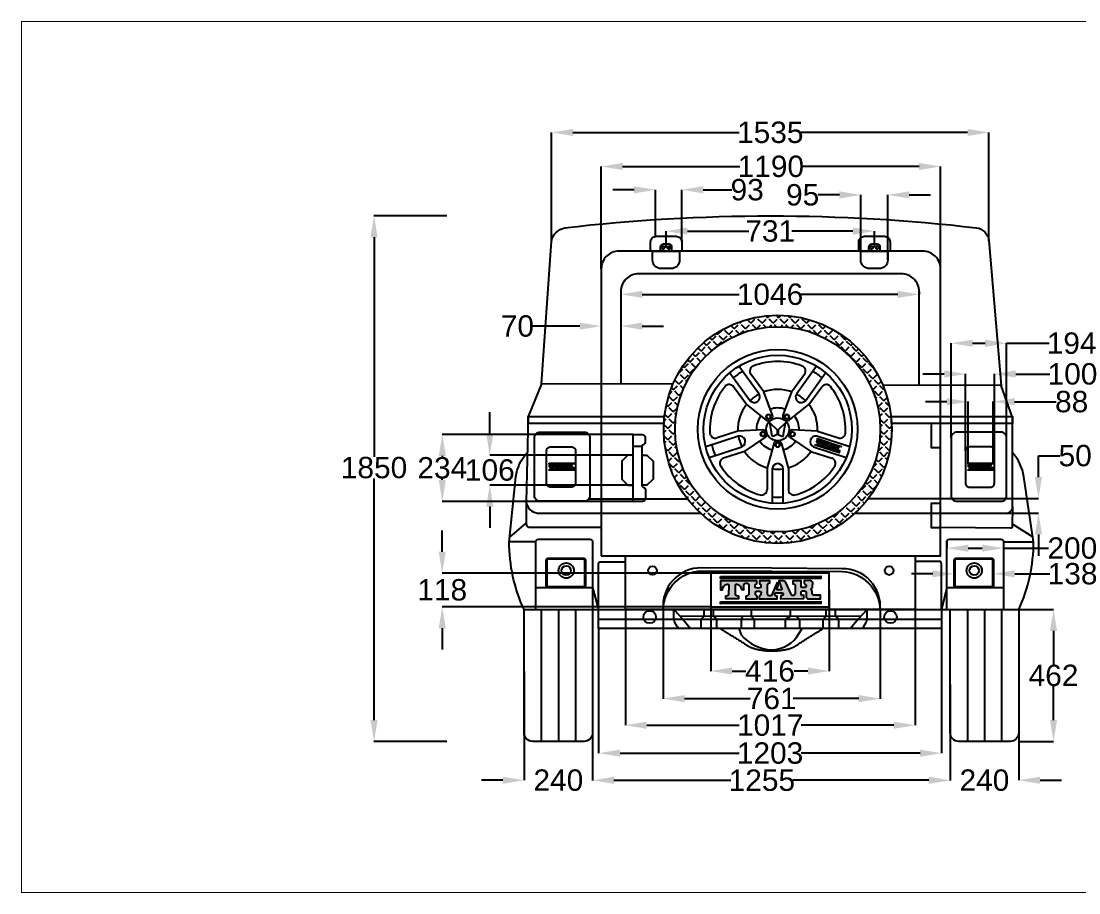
# Model space of a CAD drawing. Header units: millimetres. Extents: x 95227 to 123007, y 41076 to 56298.
# Drawn here: x 117435 to 121146, y 49186 to 52243 of the extents above; entities that cross this region are included whole.
import ezdxf

# ---------------------------------------------------------------- set-up
doc = ezdxf.new("R2010")
doc.units = ezdxf.units.MM
doc.header["$MEASUREMENT"] = 0
doc.layers.add('Dimensions', color=9, linetype='Continuous')
doc.layers.add('Zig Zag', color=7, linetype='ZIGZAG')
doc.styles.get("Standard").update_dxf_attribs({"font": 'arial.ttf'})
doc.linetypes.add('ZIGZAG', pattern='A,0.0001,-0.2,[131,ltypeshp.shx,S=0.2,R=0,X=-0.2,Y=0],-0.4,[131,ltypeshp.shx,S=0.2,R=180,X=0.2,Y=0],-0.2', length=0.8001)
doc.dimstyles.get("Standard").update_dxf_attribs({"dimtxt": 75, "dimasz": 75, "dimexe": 0.18, "dimexo": 0.0625, "dimgap": 0.09, "dimtad": 0, "dimtih": 1, "dimtoh": 1, "dimdec": 0, "dimzin": 0, "dimdsep": 46, "dimtxsty": 'Standard', "dimcen": 0.09, "dimadec": 0, "dimazin": 0, "dimtfac": 1, "dimtdec": 0, "dimtofl": 0, "dimtmove": 0, "dimatfit": 3, "dimfxl": 1, "dimtolj": 1, "dimtzin": 0, "dimarcsym": 0})

# ---------------------------------------------------------------- blocks, each defined once
blk = doc.blocks.new('*U3')
blk.add_circle((0, -3.3), 8)
blk.add_arc((0, -3.3), 14.6, 16.3739, 164.0888)
blk = doc.blocks.new('*U4')
at = {"color": 0, "linetype": 'ByBlock', "lineweight": -2, "transparency": 16777216}
for p, rotation in [((86446.1, 54757.7), 215.9999999999999), ((86506.5, 54757.7), 144), ((86427.5, 54700.3), 287.9999999999999), ((86525.1, 54700.3), 72)]:
    blk.add_blockref('*U3', p, dxfattribs=dict(at, rotation=rotation))
blk.add_blockref('*U3', (86476.3, 54664.8), dxfattribs=at)
blk = doc.blocks.new('*U5')
blk.add_lwpolyline([(8, 0), (4, 6.9), (-4, 6.9), (-8, 0), (-4, -6.9), (4, -6.9)], close=True)
blk = doc.blocks.new('*U6')
at = {"color": 0, "linetype": 'ByBlock', "lineweight": -2, "transparency": 16777216}
for p, rotation in [((86444.2, 54760.4), 215.9999999999999), ((86508.4, 54760.4), 144), ((86424.3, 54699.3), 287.9999999999999), ((86528.2, 54699.3), 71.99999999999996)]:
    blk.add_blockref('*U5', p, dxfattribs=dict(at, rotation=rotation))
blk.add_blockref('*U5', (86476.3, 54661.5), dxfattribs=at)
blk = doc.blocks.new('Thar Text')
h = blk.add_hatch(color=1)
h.dxf.hatch_style = 1
h.paths.add_polyline_path([(46.68, -3.02), (-34.58, 23.38), (-35.12, 21.72), (46.14, -4.68)])
h.paths.add_polyline_path([(-15.38, 11.24, -0.382894), (-13.93, 8.75), (-16.37, 1.39, -0.23712), (-17.94, 0.62), (-19.21, 0.59, 0.31703), (-19.4, 0.45), (-20, -1.34), (-10.7, -4.43), (-10.2, -2.92, 0.242247), (-10.75, -1.13, -0.339913), (-11.02, -0.22), (-10.42, 1.59, -0.265073), (-10.29, 1.71, -0.273396), (-5.9, 0.27, -0.277258), (-5.87, 0.09), (-6.49, -1.55, -0.294154), (-7.44, -2.35, 0.288317), (-8.72, -3.42), (-9.17, -4.93), (5.36, -9.59), (6.01, -7.56, -0.393076), (4.68, -5.39), (4.79, -5.07, -0.353837), (6.04, -4.46), (10.84, -6.03, -0.376101), (11.51, -7.42, -0.347638), (10.18, -8.34), (9, -8.3), (8.27, -10.53), (27.17, -16.57), (28.02, -13.92), (26.41, -13.45, -0.348559), (26.01, -12.76), (26.73, -10.66, -0.381602), (27.72, -9.95), (29.59, -10.56, -0.406679), (30.46, -12.59), (29.46, -15.84, 0.400639), (30.62, -17.92), (40.6, -21.14), (41.56, -18.32), (36.14, -16.46, -0.333412), (35.16, -15.04), (35.74, -13.14, 0.344418), (35.07, -11.15, 0.196792), (37.3, -9.22), (38.37, -6.24, 0.356185), (36.56, -3.56), (31.95, -2.12), (31.34, -4.08, 0.250677), (31.96, -5.47, -0.521072), (31.66, -7.65, -0.179004), (30.24, -7.77), (28.27, -7.07, -0.34931), (27.94, -6.34), (29.58, -1.35), (22.92, 0.83), (22.12, -1.6, -0.435565), (23.41, -3.69), (21.24, -10.48, -0.584703), (17.93, -10.35), (16.66, 1.72, 0.27519), (15.29, 3.19), (11.41, 4.47), (11.67, -3.09, -0.566637), (11.18, -3.56), (7.8, -2.53, -0.426032), (7.78, -1.75), (9.57, 0.44), (10.07, 2.05, 0.26241), (9.73, 3.57), (1.62, -5.35, -0.497213), (-1.18, -3.73), (1.18, 3.73, -0.471858), (3.71, 5.1), (4.25, 6.84), (-4.21, 9.6), (-4.87, 7.57, 0.376102), (-4.03, 5.98), (-4.69, 3.89, -0.251657), (-9.4, 5.36), (-9.07, 6.43, -0.401256), (-7.03, 8.08), (-6.35, 10.29), (-16.92, 13.7), (-26.58, 16.78), (-35.79, 19.83), (-38.07, 12.66), (-36.37, 12.13, -0.37191), (-31.22, 15.3, -0.585078), (-30.35, 13.69), (-32.64, 7.01, -0.316215), (-34.17, 5.99), (-35.53, 6.1, 0.351509), (-35.91, 5.85), (-36.46, 4.13), (-30.96, 2.4), (-25.61, 0.6), (-25.04, 2.31, 0.351509), (-25.19, 2.74), (-26.36, 3.45, -0.316215), (-27, 5.18), (-24.93, 11.93, -0.585078), (-23.28, 12.72, -0.37191), (-20.98, 7.13), (-19.28, 6.56), (-18.1, 10.13, -0.399434)])
h.paths.add_polyline_path([(39.98, -23.46), (-41.28, 2.95), (-41.82, 1.28), (39.44, -25.12)])
at = {"color": 1}
blk.add_lwpolyline([(-16.92, 13.7), (-26.58, 16.78), (-35.79, 19.83), (-38.07, 12.66), (-36.37, 12.13, -0.37191), (-31.22, 15.3, -0.585078), (-30.35, 13.69), (-32.64, 7.01, -0.316215), (-34.17, 5.99), (-35.53, 6.1, 0.351509), (-35.91, 5.85), (-36.46, 4.13), (-30.96, 2.4), (-25.61, 0.6), (-25.04, 2.31, 0.351509), (-25.19, 2.74), (-26.36, 3.45, -0.316215), (-27, 5.18), (-24.93, 11.93, -0.585078), (-23.28, 12.72, -0.37191), (-20.98, 7.13), (-19.28, 6.56), (-18.1, 10.13, -0.399434), (-15.38, 11.24, -0.382894), (-13.93, 8.75), (-16.37, 1.39, -0.23712), (-17.94, 0.62), (-19.21, 0.59, 0.31703), (-19.4, 0.45), (-20, -1.34), (-10.7, -4.43), (-10.2, -2.92, 0.242247), (-10.75, -1.13, -0.339913), (-11.02, -0.22), (-10.42, 1.59, -0.265073), (-10.29, 1.71, -0.273396), (-5.9, 0.27, -0.277258), (-5.87, 0.09), (-6.49, -1.55, -0.294154), (-7.44, -2.35, 0.288317), (-8.72, -3.42), (-9.17, -4.93), (5.36, -9.59), (6.01, -7.56, -0.393076), (4.68, -5.39), (4.79, -5.07, -0.353837), (6.04, -4.46), (10.84, -6.03, -0.376101), (11.51, -7.42, -0.347638), (10.18, -8.34), (9, -8.3), (8.27, -10.53), (27.17, -16.57), (28.02, -13.92), (26.41, -13.45, -0.348559), (26.01, -12.76), (26.73, -10.66, -0.381602), (27.72, -9.95), (29.59, -10.56, -0.406679), (30.46, -12.59), (29.46, -15.84, 0.400639), (30.62, -17.92), (40.6, -21.14), (41.56, -18.32), (36.14, -16.46, -0.333412), (35.16, -15.04), (35.74, -13.14, 0.344418), (35.07, -11.15, 0.196792), (37.3, -9.22), (38.37, -6.24, 0.356185), (36.56, -3.56), (31.95, -2.12), (31.34, -4.08, 0.250677), (31.96, -5.47, -0.521072), (31.66, -7.65, -0.179004), (30.24, -7.77), (28.27, -7.07, -0.34931), (27.94, -6.34), (29.58, -1.35), (22.92, 0.83), (22.12, -1.6, -0.435565), (23.41, -3.69), (21.24, -10.48, -0.584703), (17.93, -10.35), (16.66, 1.72, 0.27519), (15.29, 3.19), (11.41, 4.47), (11.67, -3.09, -0.58706), (11.16, -3.55), (7.8, -2.53, -0.426032), (7.78, -1.75), (9.57, 0.44), (10.07, 2.05, 0.26241), (9.73, 3.57), (1.62, -5.35, -0.497213), (-1.18, -3.73), (1.18, 3.73, -0.471858), (3.71, 5.1), (4.25, 6.84), (-4.21, 9.6), (-4.87, 7.57, 0.376102), (-4.03, 5.98), (-4.69, 3.89, -0.251657), (-9.4, 5.36), (-9.07, 6.43, -0.401256), (-7.03, 8.08), (-6.35, 10.29), (-16.92, 13.7)], format="xyb", dxfattribs=at)
for points in [[(-34.58, 23.38), (46.68, -3.02), (46.14, -4.68), (-35.12, 21.72)], [(-41.28, 2.95), (39.98, -23.46), (39.44, -25.12), (-41.82, 1.28)]]:
    blk.add_lwpolyline(points, close=True, dxfattribs=at)
blk = doc.blocks.new('Wheel')
h = blk.add_hatch()
h.set_pattern_fill('ANGLE', color=256, scale=100, angle=45)
h.set_pattern_definition([(45, (-86476.282, -54716.16), (-19.4454365, 19.4454365), [20, -7.5]), (135, (-86476.282, -54716.16), (-19.4454365, -19.4454365), [20, -7.5])])
h.paths.add_polyline_path([(0, 400), (0, 360, -0.414214), (360, 0), (400, 0, 0.414214)])
h.paths.add_polyline_path([(0, 400, 0.414214), (-400, 0), (-360, 0, -0.414214), (0, 360)])
h.paths.add_polyline_path([(-360, 0), (-400, 0, 0.414214), (0, -400), (0, -360, -0.414214)])
h.paths.add_polyline_path([(400, 0), (360, 0, -0.414214), (0, -360), (0, -400, 0.414214)])
for points in [[(-168.2, 198.3), (-97.1, 100.4, 0.916875), (-65.5, 123.4), (-136.6, 221.2)], [(136.6, 221.2), (65.5, 123.4, 0.916875), (97.1, 100.4), (168.2, 198.3)], [(-240.6, -98.7), (-125.5, -61.3, 0.916875), (-137.6, -24.2), (-252.6, -61.6)], [(252.6, -61.6), (137.6, -24.2, 0.916875), (125.5, -61.3), (240.6, -98.7)], [(19.5, -259.3), (19.5, -138.3, 0.916875), (-19.5, -138.3), (-19.5, -259.3)]]:
    blk.add_lwpolyline(points, format="xyb")
for points in [[(-48.9, 131.2), (-94.2, 193.4)], [(48.9, 131.2), (94.2, 193.4)], [(-109.6, 87.1), (-154.8, 149.3)], [(109.6, 87.1), (154.8, 149.3)], [(-18.4, 49.2), (-48.9, 131.2)], [(48.9, 131.2), (18.3, 49.1)], [(-109.6, 87.1), (-41, 32.6)], [(41.1, 32.7), (109.6, 87.1)], [(-1.9, -2), (-1.8, -18.5), (-14.1, -23.7), (-18.9, -23.7), (-27.1, 22.8), (-1.9, -2)], [(1.9, -2), (1.8, -18.5), (14.1, -23.7), (18.9, -23.7), (27, 22.8), (1.9, -2)], [(-139.9, -6), (-213, -29.8)], [(-52.5, -2.3), (-139.9, -6)], [(-116.7, -77.3), (-43.7, -29)], [(43.8, -29), (116.7, -77.3)], [(139.9, -6), (52.4, -2.3)], [(139.9, -6), (213, -29.8)], [(-14.1, -50.6), (-37.5, -134.9)], [(37.5, -134.9), (14, -50.5)], [(-116.7, -77.3), (-189.9, -101.1)], [(116.7, -77.3), (189.9, -101.1)], [(-37.5, -134.9), (-37.5, -211.8)], [(37.5, -134.9), (37.5, -211.8)]]:
    blk.add_lwpolyline(points)
for radius in [400, 360, 280, 260, 40]:
    blk.add_circle((0, 0), radius)
for centre, radius, start, end in [((0, 0), 238, 68.8883, 111.1117), ((0, 0), 238, 121.3003, 130.6997), ((-78.9, 204.5), 18.8, 111.1117, 216), ((78.9, 204.5), 18.8, 324, 68.8883), ((0, 0), 238, 49.3003, 58.6997), ((0, 0), 238, 140.8883, 183.1117), ((-170.1, 138.3), 18.8, 36, 140.8883), ((170.1, 138.3), 18.8, 39.1117, 144), ((0, 0), 238, 356.8883, 39.1117), ((0, 0), 140, 117.9935, 134.0065), ((0, 0), 140, 69.5368, 110.4632), ((0, 0), 140, 45.9935, 62.0065), ((0, 0), 140, 141.5368, 182.4632), ((0, 0), 75, 69.5368, 110.4632), ((0, 0), 140, 357.5368, 38.4632), ((0, 0), 75, 141.5368, 182.4632), ((0, 0), 75, 357.5368, 38.4632), ((-218.9, -11.9), 18.8, 183.1117, 288), ((0, 0), 140, 189.9935, 206.0065), ((218.9, -11.9), 18.8, 252, 356.8883), ((0, 0), 238, 193.3003, 202.6997), ((0, 0), 75, 213.5368, 254.4632), ((0, 0), 75, 285.5368, 326.4632), ((-184.1, -119), 18.8, 108, 212.8883), ((0, 0), 140, 213.5368, 254.4632), ((0, 0), 140, 285.5368, 326.4632), ((184.1, -119), 18.8, 327.1117, 72), ((0, 0), 238, 212.8883, 255.1117), ((0, 0), 140, 261.9935, 278.0065), ((0, 0), 238, 284.8883, 327.1117), ((-56.3, -211.8), 18.8, 255.1117, 0), ((56.3, -211.8), 18.8, 180, 284.8883), ((0, 0), 238, 265.3003, 274.6997)]:
    blk.add_arc(centre, radius, start, end)
for name in ['*U4', '*U6']:
    blk.add_blockref(name, (-86476.3, -54716.2))
at = {"color": 1, "xscale": 1.026477805229593, "yscale": 1.026477805229593, "zscale": 1.026477805229593}
blk.add_blockref('Thar Text', (174.7, -56.7), dxfattribs=at)
blk = doc.blocks.new('*D107')
at = {"layer": 'Defpoints', "color": 0, "transparency": 16777216}
for p in [(118673.1, 51560.6), (118928.5, 51560.6), (118928.5, 49717.1)]:
    blk.add_point(p, dxfattribs=at)
at = {"layer": 'Dimensions', "color": 0, "lineweight": -2, "transparency": 16777216}
for p, q in [((118928.5, 51560.6), (118672.9, 51560.6)), ((118673.1, 51485.6), (118673.1, 50715.6)), ((118673.1, 49792.1), (118673.1, 50638.8)), ((118928.5, 49717.1), (118672.9, 49717.1))]:
    blk.add_line(p, q, dxfattribs=at)
at = {"layer": 'Dimensions', "color": 0, "transparency": 16777216}
for points in [[(118660.6, 51485.6), (118685.6, 51485.6), (118673.1, 51560.6)], [(118660.6, 49792.1), (118685.6, 49792.1), (118673.1, 49717.1)]]:
    blk.add_solid(points, dxfattribs=at)
at = {"layer": 'Dimensions', "color": 0, "transparency": 16777216, "insert": (118673.1, 50677.2), "char_height": 75, "attachment_point": 5}
blk.add_mtext('\\A1;1850', dxfattribs=at)
blk = doc.blocks.new('*D110')
at = {"layer": 'Defpoints', "color": 0, "transparency": 16777216}
for p in [(119439.9, 49784.9), (120694.5, 49784.9), (120694.5, 49580.6)]:
    blk.add_point(p, dxfattribs=at)
at = {"layer": 'Dimensions', "color": 0, "lineweight": -2, "transparency": 16777216}
for p, q in [((119439.9, 49784.9), (119439.9, 49580.5)), ((120694.5, 49784.9), (120694.5, 49580.5)), ((119514.9, 49580.6), (119924.9, 49580.6)), ((120619.5, 49580.6), (120142.6, 49580.6))]:
    blk.add_line(p, q, dxfattribs=at)
at = {"layer": 'Dimensions', "color": 0, "transparency": 16777216}
for points in [[(119514.9, 49593.1), (119514.9, 49568.1), (119439.9, 49580.6)], [(120619.5, 49593.1), (120619.5, 49568.1), (120694.5, 49580.6)]]:
    blk.add_solid(points, dxfattribs=at)
at = {"layer": 'Dimensions', "color": 0, "transparency": 16777216, "insert": (120033.8, 49580.6), "char_height": 75, "attachment_point": 5}
blk.add_mtext('\\A1;1255', dxfattribs=at)
blk = doc.blocks.new('*D138')
at = {"layer": 'Defpoints', "color": 0, "transparency": 16777216}
for p in [(119199.7, 49963.3), (119439.9, 49963.3), (119439.9, 49580.8)]:
    blk.add_point(p, dxfattribs=at)
at = {"layer": 'Dimensions', "color": 0, "lineweight": -2, "transparency": 16777216}
for p, q in [((119199.7, 49963.2), (119199.7, 49580.6)), ((119439.9, 49963.2), (119439.9, 49580.6)), ((119124.7, 49580.8), (119049.7, 49580.8)), ((119514.9, 49580.8), (119589.9, 49580.8))]:
    blk.add_line(p, q, dxfattribs=at)
at = {"layer": 'Dimensions', "color": 0, "transparency": 16777216}
for points in [[(119124.7, 49593.3), (119124.7, 49568.3), (119199.7, 49580.8)], [(119514.9, 49593.3), (119514.9, 49568.3), (119439.9, 49580.8)]]:
    blk.add_solid(points, dxfattribs=at)
at = {"layer": 'Dimensions', "color": 0, "transparency": 16777216, "insert": (119319.8, 49580.8), "char_height": 75, "attachment_point": 5}
blk.add_mtext('\\A1;240', dxfattribs=at)
blk = doc.blocks.new('*D139')
at = {"layer": 'Defpoints', "color": 0, "transparency": 16777216}
for p in [(120694.5, 49917.2), (120934.8, 49917.2), (120934.8, 49580.8)]:
    blk.add_point(p, dxfattribs=at)
at = {"layer": 'Dimensions', "color": 0, "lineweight": -2, "transparency": 16777216}
for p, q in [((120694.5, 49917.1), (120694.5, 49580.6)), ((120934.8, 49917.1), (120934.8, 49580.6)), ((120619.5, 49580.8), (120544.5, 49580.8)), ((121009.8, 49580.8), (121084.8, 49580.8))]:
    blk.add_line(p, q, dxfattribs=at)
at = {"layer": 'Dimensions', "color": 0, "transparency": 16777216}
for points in [[(120619.5, 49593.3), (120619.5, 49568.3), (120694.5, 49580.8)], [(121009.8, 49593.3), (121009.8, 49568.3), (120934.8, 49580.8)]]:
    blk.add_solid(points, dxfattribs=at)
at = {"layer": 'Dimensions', "color": 0, "transparency": 16777216, "insert": (120814.6, 49580.8), "char_height": 75, "attachment_point": 5}
blk.add_mtext('\\A1;240', dxfattribs=at)
blk = doc.blocks.new('*D154')
at = {"layer": 'Defpoints', "color": 0, "transparency": 16777216}
for p in [(119539.2, 51295), (120585.5, 51295), (120585.5, 51285.2)]:
    blk.add_point(p, dxfattribs=at)
at = {"layer": 'Dimensions', "color": 0, "lineweight": -2, "transparency": 16777216}
for p, q in [((119539.2, 51295), (119539.2, 51285)), ((119614.2, 51285.2), (119953.8, 51285.2)), ((120510.5, 51285.2), (120170.9, 51285.2)), ((120585.5, 51295), (120585.5, 51285))]:
    blk.add_line(p, q, dxfattribs=at)
at = {"layer": 'Dimensions', "color": 0, "transparency": 16777216}
for points in [[(119614.2, 51297.7), (119614.2, 51272.7), (119539.2, 51285.2)], [(120510.5, 51297.7), (120510.5, 51272.7), (120585.5, 51285.2)]]:
    blk.add_solid(points, dxfattribs=at)
at = {"layer": 'Dimensions', "color": 0, "transparency": 16777216, "insert": (120062.3, 51285.2), "char_height": 75, "attachment_point": 5}
blk.add_mtext('\\A1;1046', dxfattribs=at)
blk = doc.blocks.new('*D155')
at = {"layer": 'Defpoints', "color": 0, "transparency": 16777216}
for p in [(119470.3, 51173.7), (119470.3, 51173.7), (119539.2, 51173.7)]:
    blk.add_point(p, dxfattribs=at)
at = {"layer": 'Dimensions', "color": 0, "lineweight": -2, "transparency": 16777216}
for p, q in [((119395.3, 51173.7), (119229.5, 51173.7)), ((119470.3, 51173.8), (119470.3, 51173.9)), ((119539.2, 51173.8), (119539.2, 51173.9)), ((119614.2, 51173.7), (119689.2, 51173.7))]:
    blk.add_line(p, q, dxfattribs=at)
at = {"layer": 'Dimensions', "color": 0, "transparency": 16777216}
for points in [[(119395.3, 51186.2), (119395.3, 51161.2), (119470.3, 51173.7)], [(119614.2, 51186.2), (119614.2, 51161.2), (119539.2, 51173.7)]]:
    blk.add_solid(points, dxfattribs=at)
at = {"layer": 'Dimensions', "color": 0, "transparency": 16777216, "insert": (119176.1, 51173.7), "char_height": 75, "attachment_point": 5}
blk.add_mtext('\\A1;70', dxfattribs=at)
blk = doc.blocks.new('*D156')
at = {"layer": 'Defpoints', "color": 0, "transparency": 16777216}
for p in [(120830.6, 51853.1), (119295.9, 51472.1), (120830.6, 51472.1)]:
    blk.add_point(p, dxfattribs=at)
at = {"layer": 'Dimensions', "color": 0, "lineweight": -2, "transparency": 16777216}
for p, q in [((119295.9, 51472.2), (119295.9, 51853.3)), ((119370.9, 51853.1), (119954.4, 51853.1)), ((120755.6, 51853.1), (120172.1, 51853.1)), ((120830.6, 51472.2), (120830.6, 51853.3))]:
    blk.add_line(p, q, dxfattribs=at)
at = {"layer": 'Dimensions', "color": 0, "transparency": 16777216}
for points in [[(119370.9, 51865.6), (119370.9, 51840.6), (119295.9, 51853.1)], [(120755.6, 51865.6), (120755.6, 51840.6), (120830.6, 51853.1)]]:
    blk.add_solid(points, dxfattribs=at)
at = {"layer": 'Dimensions', "color": 0, "transparency": 16777216, "insert": (120063.2, 51853.1), "char_height": 75, "attachment_point": 5}
blk.add_mtext('\\A1;1535', dxfattribs=at)
blk = doc.blocks.new('*D157')
at = {"layer": 'Defpoints', "color": 0, "transparency": 16777216}
for p in [(120892.2, 51113.6), (120697.9, 50782.1), (120892.2, 50782.1)]:
    blk.add_point(p, dxfattribs=at)
at = {"layer": 'Dimensions', "color": 0, "lineweight": -2, "transparency": 16777216}
for p, q in [((120697.9, 50782.1), (120697.9, 51113.8)), ((120772.9, 51113.6), (120817.2, 51113.6)), ((120892.2, 50782.1), (120892.2, 51113.8)), ((120892.2, 51113.6), (121041.3, 51113.6))]:
    blk.add_line(p, q, dxfattribs=at)
at = {"layer": 'Dimensions', "color": 0, "transparency": 16777216}
for points in [[(120772.9, 51126.1), (120772.9, 51101.1), (120697.9, 51113.6)], [(120817.2, 51126.1), (120817.2, 51101.1), (120892.2, 51113.6)]]:
    blk.add_solid(points, dxfattribs=at)
at = {"layer": 'Dimensions', "color": 0, "transparency": 16777216, "insert": (121120.6, 51113.6), "char_height": 75, "attachment_point": 5}
blk.add_mtext('\\A1;194', dxfattribs=at)
blk = doc.blocks.new('*D158')
at = {"layer": 'Defpoints', "color": 0, "transparency": 16777216}
for p in [(120849.5, 51005.8), (120748.5, 50736.8), (120849.5, 50736.8)]:
    blk.add_point(p, dxfattribs=at)
at = {"layer": 'Dimensions', "color": 0, "lineweight": -2, "transparency": 16777216}
for p, q in [((120673.5, 51005.8), (120598.5, 51005.8)), ((120748.5, 50736.9), (120748.5, 51006)), ((120849.5, 50736.9), (120849.5, 51006)), ((120924.5, 51005.8), (121044.3, 51005.8))]:
    blk.add_line(p, q, dxfattribs=at)
at = {"layer": 'Dimensions', "color": 0, "transparency": 16777216}
for points in [[(120673.5, 51018.3), (120673.5, 50993.3), (120748.5, 51005.8)], [(120924.5, 51018.3), (120924.5, 50993.3), (120849.5, 51005.8)]]:
    blk.add_solid(points, dxfattribs=at)
at = {"layer": 'Dimensions', "color": 0, "transparency": 16777216, "insert": (121123.6, 51005.8), "char_height": 75, "attachment_point": 5}
blk.add_mtext('\\A1;100', dxfattribs=at)
blk = doc.blocks.new('*D159')
at = {"layer": 'Defpoints', "color": 0, "transparency": 16777216}
for p in [(119461.2, 50112.8), (120663.8, 50112.8), (120663.8, 49675.8)]:
    blk.add_point(p, dxfattribs=at)
at = {"layer": 'Dimensions', "color": 0, "lineweight": -2, "transparency": 16777216}
for p, q in [((119461.2, 50112.7), (119461.2, 49675.7)), ((120663.8, 50112.7), (120663.8, 49675.7)), ((119536.2, 49675.8), (119954, 49675.8)), ((120588.8, 49675.8), (120171.1, 49675.8))]:
    blk.add_line(p, q, dxfattribs=at)
at = {"layer": 'Dimensions', "color": 0, "transparency": 16777216}
for points in [[(119536.2, 49688.3), (119536.2, 49663.3), (119461.2, 49675.8)], [(120588.8, 49688.3), (120588.8, 49663.3), (120663.8, 49675.8)]]:
    blk.add_solid(points, dxfattribs=at)
at = {"layer": 'Dimensions', "color": 0, "transparency": 16777216, "insert": (120062.5, 49675.8), "char_height": 75, "attachment_point": 5}
blk.add_mtext('\\A1;1203', dxfattribs=at)
blk = doc.blocks.new('*D160')
at = {"layer": 'Defpoints', "color": 0, "transparency": 16777216}
for p in [(119554.8, 50179.5), (120571.6, 50179.5), (120571.6, 49773.7)]:
    blk.add_point(p, dxfattribs=at)
at = {"layer": 'Dimensions', "color": 0, "lineweight": -2, "transparency": 16777216}
for p, q in [((119554.8, 50179.4), (119554.8, 49773.6)), ((120571.6, 50179.4), (120571.6, 49773.6)), ((119629.8, 49773.7), (119954.7, 49773.7)), ((120496.6, 49773.7), (120171.8, 49773.7))]:
    blk.add_line(p, q, dxfattribs=at)
at = {"layer": 'Dimensions', "color": 0, "transparency": 16777216}
for points in [[(119629.8, 49786.2), (119629.8, 49761.2), (119554.8, 49773.7)], [(120496.6, 49786.2), (120496.6, 49761.2), (120571.6, 49773.7)]]:
    blk.add_solid(points, dxfattribs=at)
at = {"layer": 'Dimensions', "color": 0, "transparency": 16777216, "insert": (120063.2, 49773.7), "char_height": 75, "attachment_point": 5}
blk.add_mtext('\\A1;1017', dxfattribs=at)
blk = doc.blocks.new('*D162')
at = {"layer": 'Defpoints', "color": 0, "transparency": 16777216}
for p in [(119687.8, 50179.5), (120448.8, 50179.5), (120448.8, 49867.2)]:
    blk.add_point(p, dxfattribs=at)
at = {"layer": 'Dimensions', "color": 0, "lineweight": -2, "transparency": 16777216}
for p, q in [((119687.8, 50179.4), (119687.8, 49867)), ((120448.8, 50179.4), (120448.8, 49867)), ((119762.8, 49867.2), (119992.9, 49867.2)), ((120373.8, 49867.2), (120143.7, 49867.2))]:
    blk.add_line(p, q, dxfattribs=at)
at = {"layer": 'Dimensions', "color": 0, "transparency": 16777216}
for points in [[(119762.8, 49879.7), (119762.8, 49854.7), (119687.8, 49867.2)], [(120373.8, 49879.7), (120373.8, 49854.7), (120448.8, 49867.2)]]:
    blk.add_solid(points, dxfattribs=at)
at = {"layer": 'Dimensions', "color": 0, "transparency": 16777216, "insert": (120068.3, 49867.2), "char_height": 75, "attachment_point": 5}
blk.add_mtext('\\A1;761', dxfattribs=at)
blk = doc.blocks.new('*D163')
at = {"layer": 'Defpoints', "color": 0, "transparency": 16777216}
for p in [(120660.4, 51733.7), (119470.3, 51374.8), (120660.4, 51374.8)]:
    blk.add_point(p, dxfattribs=at)
at = {"layer": 'Dimensions', "color": 0, "lineweight": -2, "transparency": 16777216}
for p, q in [((119470.3, 51374.8), (119470.3, 51733.8)), ((119545.3, 51733.7), (119956.9, 51733.7)), ((120585.4, 51733.7), (120173.8, 51733.7)), ((120660.4, 51374.8), (120660.4, 51733.8))]:
    blk.add_line(p, q, dxfattribs=at)
at = {"layer": 'Dimensions', "color": 0, "transparency": 16777216}
for points in [[(119545.3, 51746.2), (119545.3, 51721.2), (119470.3, 51733.7)], [(120585.4, 51746.2), (120585.4, 51721.2), (120660.4, 51733.7)]]:
    blk.add_solid(points, dxfattribs=at)
at = {"layer": 'Dimensions', "color": 0, "transparency": 16777216, "insert": (120065.3, 51733.7), "char_height": 75, "attachment_point": 5}
blk.add_mtext('\\A1;1190', dxfattribs=at)
blk = doc.blocks.new('*D164')
at = {"layer": 'Defpoints', "color": 0, "transparency": 16777216}
for p in [(120682.6, 50416.7), (120882, 50416.7), (120882, 50394.9)]:
    blk.add_point(p, dxfattribs=at)
at = {"layer": 'Dimensions', "color": 0, "lineweight": -2, "transparency": 16777216}
for p, q in [((120682.6, 50416.6), (120682.6, 50394.7)), ((120757.6, 50394.9), (120807, 50394.9)), ((120882, 50416.6), (120882, 50394.7)), ((120882, 50394.9), (121039.6, 50394.9))]:
    blk.add_line(p, q, dxfattribs=at)
at = {"layer": 'Dimensions', "color": 0, "transparency": 16777216}
for points in [[(120757.6, 50407.4), (120757.6, 50382.4), (120682.6, 50394.9)], [(120807, 50407.4), (120807, 50382.4), (120882, 50394.9)]]:
    blk.add_solid(points, dxfattribs=at)
at = {"layer": 'Dimensions', "color": 0, "transparency": 16777216, "insert": (121123.1, 50394.9), "char_height": 75, "attachment_point": 5}
blk.add_mtext('\\A1;200', dxfattribs=at)
blk = doc.blocks.new('*D165')
at = {"layer": 'Defpoints', "color": 0, "transparency": 16777216}
for p in [(120708.6, 50308.2), (120846.2, 50308.2), (120846.2, 50305)]:
    blk.add_point(p, dxfattribs=at)
at = {"layer": 'Dimensions', "color": 0, "lineweight": -2, "transparency": 16777216}
for p, q in [((120633.6, 50305), (120558.6, 50305)), ((120708.6, 50308.2), (120708.6, 50304.8)), ((120846.2, 50308.2), (120846.2, 50304.8)), ((120921.2, 50305), (121044.3, 50305))]:
    blk.add_line(p, q, dxfattribs=at)
at = {"layer": 'Dimensions', "color": 0, "transparency": 16777216}
for points in [[(120633.6, 50317.5), (120633.6, 50292.5), (120708.6, 50305)], [(120921.2, 50317.5), (120921.2, 50292.5), (120846.2, 50305)]]:
    blk.add_solid(points, dxfattribs=at)
at = {"layer": 'Dimensions', "color": 0, "transparency": 16777216, "insert": (121123.8, 50305), "char_height": 75, "attachment_point": 5}
blk.add_mtext('\\A1;138', dxfattribs=at)
blk = doc.blocks.new('*D166')
at = {"layer": 'Defpoints', "color": 0, "transparency": 16777216}
for p in [(119752.9, 51651.9), (119660.4, 51488.6), (119752.9, 51470.8)]:
    blk.add_point(p, dxfattribs=at)
at = {"layer": 'Dimensions', "color": 0, "lineweight": -2, "transparency": 16777216}
for p, q in [((119585.4, 51651.9), (119510.4, 51651.9)), ((119660.4, 51488.6), (119660.4, 51652.1)), ((119752.9, 51470.9), (119752.9, 51652.1)), ((119827.9, 51651.9), (119928.6, 51651.9))]:
    blk.add_line(p, q, dxfattribs=at)
at = {"layer": 'Dimensions', "color": 0, "transparency": 16777216}
for points in [[(119585.4, 51664.4), (119585.4, 51639.4), (119660.4, 51651.9)], [(119827.9, 51664.4), (119827.9, 51639.4), (119752.9, 51651.9)]]:
    blk.add_solid(points, dxfattribs=at)
at = {"layer": 'Dimensions', "color": 0, "transparency": 16777216, "insert": (119982.4, 51651.9), "char_height": 75, "attachment_point": 5}
blk.add_mtext('\\A1;93', dxfattribs=at)
blk = doc.blocks.new('*D167')
at = {"layer": 'Defpoints', "color": 0, "transparency": 16777216}
for p in [(120475.7, 51633.9), (120381, 51405.7), (120475.7, 51405.7)]:
    blk.add_point(p, dxfattribs=at)
at = {"layer": 'Dimensions', "color": 0, "lineweight": -2, "transparency": 16777216}
for p, q in [((120306, 51633.9), (120231, 51633.9)), ((120381, 51405.7), (120381, 51634)), ((120475.7, 51405.7), (120475.7, 51634)), ((120550.7, 51633.9), (120625.7, 51633.9))]:
    blk.add_line(p, q, dxfattribs=at)
at = {"layer": 'Dimensions', "color": 0, "transparency": 16777216}
for points in [[(120306, 51646.4), (120306, 51621.4), (120381, 51633.9)], [(120550.7, 51646.4), (120550.7, 51621.4), (120475.7, 51633.9)]]:
    blk.add_solid(points, dxfattribs=at)
at = {"layer": 'Dimensions', "color": 0, "transparency": 16777216, "insert": (120176.9, 51633.9), "char_height": 75, "attachment_point": 5}
blk.add_mtext('\\A1;95', dxfattribs=at)
blk = doc.blocks.new('*D168')
at = {"layer": 'Defpoints', "color": 0, "transparency": 16777216}
for p in [(120428.5, 51507), (119697.8, 51449.2), (120428.5, 51449.2)]:
    blk.add_point(p, dxfattribs=at)
at = {"layer": 'Dimensions', "color": 0, "lineweight": -2, "transparency": 16777216}
for p, q in [((119697.8, 51449.3), (119697.8, 51507.2)), ((119772.8, 51507), (119987.7, 51507)), ((120353.5, 51507), (120138.5, 51507)), ((120428.5, 51449.3), (120428.5, 51507.2))]:
    blk.add_line(p, q, dxfattribs=at)
at = {"layer": 'Dimensions', "color": 0, "transparency": 16777216}
for points in [[(119772.8, 51519.5), (119772.8, 51494.5), (119697.8, 51507)], [(120353.5, 51519.5), (120353.5, 51494.5), (120428.5, 51507)]]:
    blk.add_solid(points, dxfattribs=at)
at = {"layer": 'Dimensions', "color": 0, "transparency": 16777216, "insert": (120063.1, 51507), "char_height": 75, "attachment_point": 5}
blk.add_mtext('\\A1;731', dxfattribs=at)
blk = doc.blocks.new('*D169')
at = {"layer": 'Defpoints', "color": 0, "transparency": 16777216}
for p in [(119582.2, 50793.5), (118912.6, 50559.1), (119582.2, 50559.1)]:
    blk.add_point(p, dxfattribs=at)
at = {"layer": 'Dimensions', "color": 0, "lineweight": -2, "transparency": 16777216}
for p, q in [((119582.2, 50793.5), (118912.4, 50793.5)), ((118912.6, 50718.5), (118912.6, 50714.7)), ((118912.6, 50634.1), (118912.6, 50637.8)), ((119582.2, 50559.1), (118912.4, 50559.1))]:
    blk.add_line(p, q, dxfattribs=at)
at = {"layer": 'Dimensions', "color": 0, "transparency": 16777216}
for points in [[(118900.1, 50718.5), (118925.1, 50718.5), (118912.6, 50793.5)], [(118900.1, 50634.1), (118925.1, 50634.1), (118912.6, 50559.1)]]:
    blk.add_solid(points, dxfattribs=at)
at = {"layer": 'Dimensions', "color": 0, "transparency": 16777216, "insert": (118912.6, 50676.3), "char_height": 75, "attachment_point": 5}
blk.add_mtext('\\A1;234', dxfattribs=at)
blk = doc.blocks.new('*D170')
at = {"layer": 'Defpoints', "color": 0, "transparency": 16777216}
for p in [(119582.2, 50721.6), (119079.3, 50615.8), (119582.2, 50615.8)]:
    blk.add_point(p, dxfattribs=at)
at = {"layer": 'Dimensions', "color": 0, "lineweight": -2, "transparency": 16777216}
for p, q in [((119079.3, 50796.6), (119079.3, 50871.6)), ((119582.2, 50721.6), (119079.1, 50721.6)), ((119582.2, 50615.8), (119079.1, 50615.8)), ((119079.3, 50540.8), (119079.3, 50465.8))]:
    blk.add_line(p, q, dxfattribs=at)
at = {"layer": 'Dimensions', "color": 0, "transparency": 16777216}
for points in [[(119066.8, 50796.6), (119091.8, 50796.6), (119079.3, 50721.6)], [(119066.8, 50540.8), (119091.8, 50540.8), (119079.3, 50615.8)]]:
    blk.add_solid(points, dxfattribs=at)
at = {"layer": 'Dimensions', "color": 0, "transparency": 16777216, "insert": (119079.3, 50668.7), "char_height": 75, "attachment_point": 5}
blk.add_mtext('\\A1;106', dxfattribs=at)
blk = doc.blocks.new('*D171')
at = {"layer": 'Defpoints', "color": 0, "transparency": 16777216}
for p in [(119854.2, 50248.4), (120270.4, 50248.4), (120270.4, 49964)]:
    blk.add_point(p, dxfattribs=at)
at = {"layer": 'Dimensions', "color": 0, "lineweight": -2, "transparency": 16777216}
for p, q in [((119854.2, 50248.3), (119854.2, 49963.8)), ((120270.4, 50248.3), (120270.4, 49963.8)), ((119929.2, 49964), (119977.9, 49964)), ((120195.4, 49964), (120146.7, 49964))]:
    blk.add_line(p, q, dxfattribs=at)
at = {"layer": 'Dimensions', "color": 0, "transparency": 16777216}
for points in [[(119929.2, 49976.5), (119929.2, 49951.5), (119854.2, 49964)], [(120195.4, 49976.5), (120195.4, 49951.5), (120270.4, 49964)]]:
    blk.add_solid(points, dxfattribs=at)
at = {"layer": 'Dimensions', "color": 0, "transparency": 16777216, "insert": (120062.3, 49964), "char_height": 75, "attachment_point": 5}
blk.add_mtext('\\A1;416', dxfattribs=at)
blk = doc.blocks.new('*D172')
at = {"layer": 'Defpoints', "color": 0, "transparency": 16777216}
for p in [(118912.4, 50307.4), (119854.2, 50307.4), (119854.2, 50189.3)]:
    blk.add_point(p, dxfattribs=at)
at = {"layer": 'Dimensions', "color": 0, "lineweight": -2, "transparency": 16777216}
for p, q in [((118912.4, 50382.4), (118912.4, 50457.4)), ((119854.1, 50307.4), (118912.2, 50307.4)), ((119854.1, 50189.3), (118912.2, 50189.3)), ((118912.4, 50114.3), (118912.4, 50039.3))]:
    blk.add_line(p, q, dxfattribs=at)
at = {"layer": 'Dimensions', "color": 0, "transparency": 16777216}
for points in [[(118899.9, 50382.4), (118924.9, 50382.4), (118912.4, 50307.4)], [(118899.9, 50114.3), (118924.9, 50114.3), (118912.4, 50189.3)]]:
    blk.add_solid(points, dxfattribs=at)
at = {"layer": 'Dimensions', "color": 0, "transparency": 16777216, "insert": (118912.4, 50248.4), "char_height": 75, "attachment_point": 5}
blk.add_mtext('\\A1;118', dxfattribs=at)
blk = doc.blocks.new('*D173')
at = {"layer": 'Defpoints', "color": 0, "transparency": 16777216}
for p in [(120553.9, 50569.2), (120553.9, 50518), (121004.3, 50518)]:
    blk.add_point(p, dxfattribs=at)
at = {"layer": 'Dimensions', "color": 0, "lineweight": -2, "transparency": 16777216}
for p, q in [((121004.3, 50644.2), (121004.3, 50719.2)), ((121004.3, 50719.2), (121079.3, 50719.2)), ((120553.9, 50569.2), (121004.5, 50569.2)), ((120553.9, 50518), (121004.5, 50518)), ((121004.3, 50443), (121004.3, 50368))]:
    blk.add_line(p, q, dxfattribs=at)
at = {"layer": 'Dimensions', "color": 0, "transparency": 16777216}
for points in [[(120991.8, 50644.2), (121016.8, 50644.2), (121004.3, 50569.2)], [(120991.8, 50443), (121016.8, 50443), (121004.3, 50518)]]:
    blk.add_solid(points, dxfattribs=at)
at = {"layer": 'Dimensions', "color": 0, "transparency": 16777216, "insert": (121133, 50719.2), "char_height": 75, "attachment_point": 5}
blk.add_mtext('\\A1;50', dxfattribs=at)
blk = doc.blocks.new('*D174')
at = {"layer": 'Defpoints', "color": 0, "transparency": 16777216}
for p in [(120845.3, 50908.6), (120757.6, 50692.7), (120845.3, 50692.7)]:
    blk.add_point(p, dxfattribs=at)
at = {"layer": 'Dimensions', "color": 0, "lineweight": -2, "transparency": 16777216}
for p, q in [((120682.6, 50908.6), (120607.6, 50908.6)), ((120757.6, 50692.8), (120757.6, 50908.8)), ((120845.3, 50692.8), (120845.3, 50908.8)), ((120920.3, 50908.6), (121066.8, 50908.6))]:
    blk.add_line(p, q, dxfattribs=at)
at = {"layer": 'Dimensions', "color": 0, "transparency": 16777216}
for points in [[(120682.6, 50921.1), (120682.6, 50896.1), (120757.6, 50908.6)], [(120920.3, 50921.1), (120920.3, 50896.1), (120845.3, 50908.6)]]:
    blk.add_solid(points, dxfattribs=at)
at = {"layer": 'Dimensions', "color": 0, "transparency": 16777216, "insert": (121120.7, 50908.6), "char_height": 75, "attachment_point": 5}
blk.add_mtext('\\A1;88', dxfattribs=at)
blk = doc.blocks.new('*D193')
at = {"layer": 'Defpoints', "color": 0, "transparency": 16777216}
for p in [(120934.8, 50179.5), (120934.8, 49717.1), (121057, 49717.1)]:
    blk.add_point(p, dxfattribs=at)
at = {"layer": 'Dimensions', "color": 0, "lineweight": -2, "transparency": 16777216}
for p, q in [((120934.8, 50179.5), (121057.2, 50179.5)), ((121057, 50104.5), (121057, 49986.7)), ((121057, 49792.1), (121057, 49909.9)), ((120934.8, 49717.1), (121057.2, 49717.1))]:
    blk.add_line(p, q, dxfattribs=at)
at = {"layer": 'Dimensions', "color": 0, "transparency": 16777216}
for points in [[(121044.5, 50104.5), (121069.5, 50104.5), (121057, 50179.5)], [(121044.5, 49792.1), (121069.5, 49792.1), (121057, 49717.1)]]:
    blk.add_solid(points, dxfattribs=at)
at = {"layer": 'Dimensions', "color": 0, "transparency": 16777216, "insert": (121057, 49948.3), "char_height": 75, "attachment_point": 5}
blk.add_mtext('\\A1;462', dxfattribs=at)

msp = doc.modelspace()

# ---------------------------------------------------------------- linework, layer by layer
at = {"const_width": 2.5}
msp.add_lwpolyline([(117436.4, 52242.2), (122402, 52242.2), (122402, 49187.2), (117436.4, 49187.2)], close=True, dxfattribs=at)
for points in [[(119260.3, 50971.5), (119295.9, 51472.1, -0.301059), (119342.5, 51518.7, -0.057969), (120786.2, 51518.7, -0.342379), (120830.4, 51474.5), (120873.7, 50965.2), (120458.2, 50966.8)], [(120585.5, 50966.3), (120585.5, 51295, 0.414214), (120523.2, 51357.3), (119601.5, 51357.3, 0.414214), (119539.2, 51295), (119539.2, 50970.4)], [(119260.3, 50971.5), (119213.7, 50857.2), (119206.8, 50557.4, 0.34285), (119246.3, 50518), (119818, 50518)], [(120360.9, 50518), (120889, 50518, 0.470857), (120912.6, 50541.6), (120912.6, 50826.8), (120912.6, 50853.7), (120873.7, 50965.2)], [(119147.5, 50416.1), (119171.1, 50644.6, -0.161827), (119210.8, 50729.9)], [(120987, 50417.5), (120952.3, 50644.6, 0.161827), (120912.6, 50729.9)], [(119206.8, 50557.4), (119206.8, 50478.8, 0.414214), (119216.5, 50469.1), (119470.3, 50469.1)], [(120912.6, 50541.6), (120912.4, 50470.6, -0.416383), (120906.5, 50464.8), (120660.4, 50467.4)], [(119199.7, 50179.5, -0.109633), (119147.5, 50417.5)], [(119240.5, 50179.5), (119240.5, 50416.7, -0.414214), (119249.9, 50426.1), (119430.5, 50426.1, -0.414214), (119439.9, 50416.7), (119439.9, 50179.5)], [(120682.6, 50179.5), (120682.6, 50416.7, -0.414214), (120692, 50426.1), (120872.6, 50426.1, -0.414214), (120882, 50416.7), (120882, 50179.5)], [(120934.8, 50179.5, 0.109633), (120987, 50417.5)], [(119439.9, 50256.5), (119461.2, 50179.5), (119461.2, 50339.6, -0.414214), (119469.1, 50347.5), (119554.8, 50347.5)], [(120448.8, 50179.5, 0.442146), (120316, 50323), (120069.1, 50324.3), (119822.3, 50325.6, 0.448435), (119687.8, 50179.5)], [(120682.6, 50256.5), (120663.8, 50179.5), (120663.8, 50340.9, 0.414214), (120656, 50348.7), (120571.6, 50348.7)], [(119687.8, 50179.5, -0.396844), (119822.5, 50315.6), (120069.1, 50314.3), (120315.7, 50313, -0.388645), (120448.8, 50179.5)], [(119743, 50112.8, -0.163454), (119725.4, 50146.2), (119725.4, 50179.5), (119756.7, 50146.2), (119783.8, 50112.8)], [(120385.3, 50112.8, 0.163454), (120402.8, 50146.2), (120402.8, 50179.5), (120371.6, 50146.2), (120344.5, 50112.8)], [(119953.1, 50112.8), (119961.7, 50090.6, 0.211851), (120067.7, 50038.5, 0.265946), (120165, 50096.6), (120174.9, 50112.8)]]:
    msp.add_lwpolyline(points, format="xyb")
for points in [[(119663.3, 51488.8), (119733, 51488.8, -0.414214), (119753, 51468.8), (119753, 51437.1), (119643.3, 51437.1), (119643.3, 51468.8, -0.414214)], [(120394, 51488.8), (120463.7, 51488.8, -0.414214), (120483.7, 51468.8), (120483.7, 51437.1), (120374, 51437.1), (120374, 51468.8, -0.414214)], [(119470.3, 50368.3), (120660.4, 50368.3), (120660.4, 51374.8, 0.414214), (120598.1, 51437.1), (119532.6, 51437.1, 0.414214), (119470.3, 51374.8)], [(119650.3, 51437.1), (119745, 51437.1), (119745, 51405.7, -0.414214), (119715, 51375.7), (119680.3, 51375.7, -0.414214), (119650.3, 51405.7)], [(119688.4, 51462.3), (119707.2, 51462.3, -0.414214), (119717.2, 51452.3), (119717.2, 51437.1), (119678.4, 51437.1), (119678.4, 51452.3, -0.414214)], [(120381, 51437.1), (120475.7, 51437.1), (120475.7, 51405.7, -0.414214), (120445.7, 51375.7), (120411, 51375.7, -0.414214), (120381, 51405.7)], [(120419.1, 51462.3), (120437.9, 51462.3, -0.414214), (120447.9, 51452.3), (120447.9, 51437.1), (120409.1, 51437.1), (120409.1, 51452.3, -0.414214)], [(119255.8, 50801.8), (119410.6, 50801.8, -0.414214), (119430.3, 50782.1), (119430.3, 50579, -0.414214), (119410.6, 50559.2), (119255.8, 50559.2, -0.414214), (119236, 50579), (119236, 50782.1, -0.414214)], [(120872.5, 50801.8), (120717.7, 50801.8, 0.414214), (120697.9, 50782.1), (120697.9, 50579, 0.414214), (120717.7, 50559.2), (120872.5, 50559.2, 0.414214), (120892.2, 50579), (120892.2, 50782.1, 0.414214)], [(119619.7, 50607.9, -0.374689), (119625, 50601.7), (119625, 50568.7, -0.414214), (119615.3, 50559.1), (119612.5, 50559.1), (119582.2, 50559.1), (119582.2, 50793.5), (119612.5, 50793.5), (119614.3, 50793.5, -0.414214), (119623.9, 50783.8), (119623.9, 50766.1, -0.414214), (119614.3, 50756.4), (119612.5, 50751.7), (119612.5, 50617.2, 0.342023)], [(119292.7, 50750.8), (119365.7, 50750.8, -0.414214), (119379.7, 50736.8), (119379.7, 50622.4, -0.414214), (119365.7, 50608.5), (119292.7, 50608.5, -0.414214), (119278.7, 50622.4), (119278.7, 50736.8, -0.414214)], [(120835.5, 50750.8), (120762.5, 50750.8, 0.414214), (120748.5, 50736.8), (120748.5, 50622.4, 0.414214), (120762.5, 50608.5), (120835.5, 50608.5, 0.414214), (120849.5, 50622.4), (120849.5, 50736.8, 0.414214)], [(119284.5, 50360), (119407.4, 50360, -0.414214), (119414.8, 50352.6), (119414.8, 50263.8, -0.414214), (119407.4, 50256.5), (119284.5, 50256.5, -0.414214), (119277.1, 50263.8), (119277.1, 50352.6, -0.414214)], [(119284.5, 50357), (119407.4, 50357, -0.414214), (119411.8, 50352.6), (119411.8, 50263.8, -0.414214), (119407.4, 50259.5), (119284.5, 50259.5, -0.414214), (119280.1, 50263.8), (119280.1, 50352.6, -0.414214)], [(120715.9, 50360), (120838.9, 50360, -0.414214), (120846.2, 50352.6), (120846.2, 50263.8, -0.414214), (120838.9, 50256.5), (120715.9, 50256.5, -0.414214), (120708.6, 50263.8), (120708.6, 50352.6, -0.414214)], [(120715.9, 50357), (120838.9, 50357, -0.414214), (120843.2, 50352.6), (120843.2, 50263.8, -0.414214), (120838.9, 50259.5), (120715.9, 50259.5, -0.414214), (120711.6, 50263.8), (120711.6, 50352.6, -0.414214)], [(119199.7, 50179.5), (119439.9, 50179.5), (119439.9, 49747.1, -0.414214), (119409.9, 49717.1), (119229.7, 49717.1, -0.414214), (119199.7, 49747.1)], [(120694.5, 50179.5), (120934.8, 50179.5), (120934.8, 49747.1, -0.414214), (120904.8, 49717.1), (120724.5, 49717.1, -0.414214), (120694.5, 49747.1)]]:
    msp.add_lwpolyline(points, format="xyb", close=True)
for points in [[(119687.8, 51444.2), (119692.1, 51446.7), (119692.1, 51451.7), (119687.8, 51454.2), (119683.4, 51451.7), (119683.4, 51446.7)], [(119707.8, 51444.2), (119712.1, 51446.7), (119712.1, 51451.7), (119707.8, 51454.2), (119703.4, 51451.7), (119703.4, 51446.7)], [(120418.5, 51444.2), (120422.8, 51446.7), (120422.8, 51451.7), (120418.5, 51454.2), (120414.1, 51451.7), (120414.1, 51446.7)], [(120438.5, 51444.2), (120442.8, 51446.7), (120442.8, 51451.7), (120438.5, 51454.2), (120434.1, 51451.7), (120434.1, 51446.7)], [(119213.7, 50857.2), (119690, 50857.2), (119690, 50832.5), (119213.7, 50832.5)], [(120488.1, 50856.9), (120912.6, 50857.2), (120912.6, 50832.5), (120488.1, 50832.2)], [(120660.4, 50832.3), (120628.2, 50832.3), (120628.2, 50747.9), (120660.4, 50747.9)], [(120660.4, 50551.8), (120628.2, 50551.8), (120628.2, 50467.4), (120660.4, 50467.4)], [(119554.8, 50368.3), (120571.6, 50368.3), (120571.6, 50179.5), (119554.8, 50179.5)], [(119854.2, 50189.3), (120270.4, 50189.3), (120270.4, 50307.4), (119854.2, 50307.4)], [(119461.2, 50179.5), (120663.8, 50179.5), (120663.8, 50112.8), (119461.2, 50112.8)]]:
    msp.add_lwpolyline(points, close=True)
for points in [[(119721.9, 50969.7), (119260.3, 50971.5)], [(119612.5, 50751.7), (119582.2, 50751.7)], [(119582.2, 50721.6), (119563.8, 50721.6), (119542.3, 50700.1), (119542.3, 50637.3), (119563.8, 50615.8), (119582.2, 50615.8)], [(119612.5, 50721.6), (119630.8, 50721.6), (119652.4, 50700.1), (119652.4, 50637.3), (119630.8, 50615.8), (119612.5, 50615.8)], [(119426.8, 50567.7), (119772.2, 50568.2)], [(120407.3, 50569), (120700.4, 50569.4)], [(119149.3, 50433.7), (119206.8, 50482.4)], [(120912.4, 50480.4), (120984.4, 50434.3)], [(119240.5, 50416.7), (119147.5, 50416.7)], [(120882, 50416.7), (120987, 50416.7)], [(119240.5, 50256.5), (119439.9, 50256.5)], [(120682.6, 50256.5), (120882, 50256.5)], [(119199.7, 50179.5), (120934.8, 50179.5)], [(119820.7, 50112.8), (119820.7, 50146.2), (119831.8, 50156.5), (119831.8, 50179.5)], [(119875.4, 50112.8), (119875.4, 50146.2), (119864.3, 50156.5), (119864.3, 50179.5)], [(119995.8, 50179.5), (119995.8, 50156.9), (120007.3, 50146.2), (120007.3, 50112.8)], [(120116.6, 50112.8), (120116.6, 50146.2), (120134.7, 50156.7), (120134.7, 50179.5)], [(120248.9, 50112.8), (120248.9, 50146.2), (120259.9, 50156.5), (120259.9, 50179.5)], [(120303.5, 50112.8), (120303.5, 50146.2), (120292.5, 50156.5), (120292.5, 50179.5)], [(119461.2, 50146.2), (120663.8, 50146.2)], [(119746.2, 50157.3), (120381.2, 50156.4)], [(119962.4, 50112.8), (119962.4, 50146.2), (119968.3, 50157)], [(120154.7, 50156.7), (120165.9, 50146.2), (120165.9, 50112.8)]]:
    msp.add_lwpolyline(points)
for centre, radius in [((119687.8, 51449.2), 5), ((119707.8, 51449.2), 5), ((120418.5, 51449.2), 5), ((120438.5, 51449.2), 5), ((119347.4, 50316.4), 26.7), ((119347.4, 50316.4), 16.7), ((119650, 50316.4), 15.4), ((120480.5, 50316.2), 15.4), ((120778.9, 50316.4), 26.7), ((120778.9, 50316.4), 16.7), ((119640.2, 50153.3), 22), ((120484.9, 50153.3), 22)]:
    msp.add_circle(centre, radius)
msp.add_ellipse((120067.8, 50073.7), major_axis=(-99.4, 0.5), ratio=0.393626, start_param=4.712389, end_param=4.738849)
msp.add_rational_spline([(119888.9, 50111.9), (119934.1, 50084.1), (119979.3, 50056.3), (120007.7, 50034.2), (120070.3, 50034.5), (120132.8, 50034.9), (120159.1, 50056.6), (120203.7, 50085), (120248.9, 50112.8)], [1, 1, 1, 0.846259348436, 1, 0.846259348436, 1, 1, 1], degree=2, knots=[0, 0, 0, 1, 1, 2.123744, 2.123744, 3.247487, 3.247487, 4.247487, 4.247487, 4.247487])
at = {"layer": 'Zig Zag', "ltscale": 3}
for points in [[(119259.9, 50179.5), (119259.9, 49717.1)], [(119319.9, 50179.5), (119319.9, 49717.1)], [(119379.9, 50179.5), (119379.9, 49717.1)], [(120754.8, 50179.5), (120754.8, 49717.1)], [(120814.8, 50179.5), (120814.8, 49717.1)], [(120874.8, 50179.5), (120874.8, 49717.1)]]:
    msp.add_lwpolyline(points, dxfattribs=at)

# ---------------------------------------------------------------- block references
at = {"color": 0}
msp.add_blockref('Wheel', (120089.4, 50811.8), dxfattribs=at)
for p, xscale, yscale, zscale, rotation in [((119328.3, 50680.9), 1.026477805229593, 1.026477805229593, 1.026477805229593, 17.97315175210958), ((120798.7, 50680.9), 1.026477805229593, 1.026477805229593, 1.026477805229593, 17.97315175210958), ((120053.9, 50248.3), 4.119337119193678, 4.119337119193678, 4.119337119193678, 18.08209921853036)]:
    msp.add_blockref('Thar Text', p, dxfattribs=dict(xscale=xscale, yscale=yscale, zscale=zscale, rotation=rotation))

# ---------------------------------------------------------------- dimensions: what is measured, and where the dimension line sits
at = {"layer": 'Dimensions', "color": 8}
for base, p1, p2, angle, picture, middle in [((120830.6, 51853.1), (119295.9, 51472.1), (120830.6, 51472.1), 0, '*D156', (120063.2, 51853.1)), ((120475.7, 51633.9), (120381, 51405.7), (120475.7, 51405.7), 0, '*D167', (120176.9, 51633.9)), ((120892.2, 51113.6), (120697.9, 50782.1), (120892.2, 50782.1), 0, '*D157', (121120.6, 51113.6)), ((120845.3, 50908.6), (120757.6, 50692.7), (120845.3, 50692.7), 0, '*D174', (121120.7, 50908.6)), ((118912.6, 50559.1), (119582.2, 50793.5), (119582.2, 50559.1), 270, '*D169', (118912.6, 50676.3)), ((120846.2, 50305), (120708.6, 50308.2), (120846.2, 50308.2), 0, '*D165', (121123.8, 50305)), ((120571.6, 49773.7), (119554.8, 50179.5), (120571.6, 50179.5), 0, '*D160', (120063.2, 49773.7)), ((120448.8, 49867.2), (119687.8, 50179.5), (120448.8, 50179.5), 0, '*D162', (120068.3, 49867.2)), ((120663.8, 49675.8), (119461.2, 50112.8), (120663.8, 50112.8), 0, '*D159', (120062.5, 49675.8)), ((120694.5, 49580.6), (119439.9, 49784.9), (120694.5, 49784.9), 0, '*D110', (120033.8, 49580.6))]:
    dim = msp.add_linear_dim(base=base, p1=p1, p2=p2, angle=angle, dimstyle='Standard', dxfattribs=at)
    dim.commit()
    dim.dimension.update_dxf_attribs({"geometry": picture, "text_midpoint": middle, "dimtype": 161})
for p1, p2, distance, picture, middle in [((119470.3, 51374.8), (120660.4, 51374.8), 358.9, '*D163', (120065.3, 51733.7)), ((119697.8, 51449.2), (120428.5, 51449.2), 57.8, '*D168', (120063.1, 51507)), ((119539.2, 51295), (120585.5, 51295), -9.8, '*D154', (120062.3, 51285.2)), ((119582.2, 50721.6), (119582.2, 50615.8), -502.9, '*D170', (119079.3, 50668.7)), ((119854.2, 50189.3), (119854.2, 50307.4), 941.8, '*D172', (118912.4, 50248.4)), ((119854.2, 50248.4), (120270.4, 50248.4), -284.4, '*D171', (120062.3, 49964)), ((120934.8, 50179.5), (120934.8, 49717.1), 122.2, '*D193', (121057, 49948.3)), ((119199.7, 49963.3), (119439.9, 49963.3), -382.5, '*D138', (119319.8, 49580.8)), ((120694.5, 49917.2), (120934.8, 49917.2), -336.3, '*D139', (120814.6, 49580.8))]:
    dim = msp.add_aligned_dim(p1=p1, p2=p2, distance=distance, dimstyle='Standard', dxfattribs=at)
    dim.commit()
    dim.dimension.update_dxf_attribs({"geometry": picture, "text_midpoint": middle})
dim = msp.add_linear_dim(base=(119752.926, 51651.904), p1=(119660.37, 51488.5593), p2=(119752.926, 51470.8063), dimstyle='Standard', dxfattribs=at)
dim.commit()
dim.dimension.update_dxf_attribs({"geometry": '*D166', "text_midpoint": (119982.4157, 51651.904), "dimtype": 160})
for base, p1, p2, angle, text, picture, middle in [((118673.1, 51560.6), (118928.5, 49717.1), (118928.5, 51560.6), 90, '1850', '*D107', (118673.1, 50677.2)), ((119470.3, 51173.7), (119539.2, 51173.7), (119470.3, 51173.7), 180, '70', '*D155', (119176.1, 51173.7)), ((120849.5, 51005.8), (120748.5, 50736.8), (120849.5, 50736.8), 0, '100', '*D158', (121123.6, 51005.8)), ((121004.3, 50518), (120553.9, 50569.2), (120553.9, 50518), 270, '50', '*D173', (121133, 50719.2)), ((120882, 50394.9), (120682.6, 50416.7), (120882, 50416.7), 0, '200', '*D164', (121123.1, 50394.9))]:
    dim = msp.add_linear_dim(base=base, p1=p1, p2=p2, angle=angle, text=text, dimstyle='Standard', dxfattribs=at)
    dim.commit()
    dim.dimension.update_dxf_attribs({"geometry": picture, "text_midpoint": middle, "dimtype": 161})

doc.saveas('drawing.dxf')
